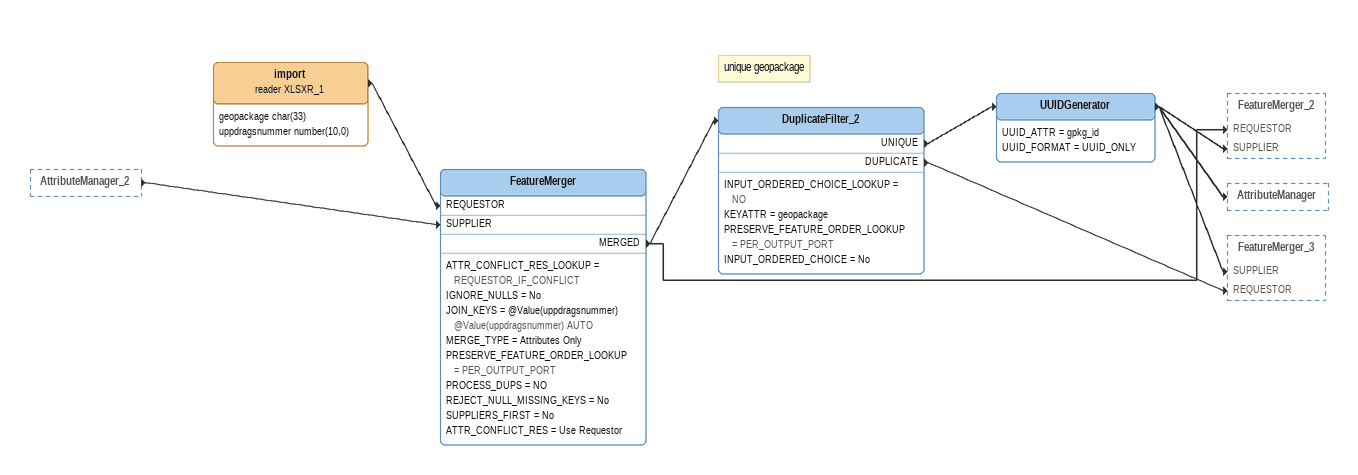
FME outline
AttributeManager_2 [outside]
    -> FeatureMerger [SUPPLIER]
import (reader XLSXR_1)
    attributes: geopackage char(33), uppdragsnummer number(10,0)
    -> FeatureMerger [REQUESTOR]
FeatureMerger
    ATTR_CONFLICT_RES_LOOKUP = REQUESTOR_IF_CONFLICT
    IGNORE_NULLS = No
    JOIN_KEYS = @Value(uppdragsnummer) @Value(uppdragsnummer) AUTO
    MERGE_TYPE = Attributes Only
    PRESERVE_FEATURE_ORDER_LOOKUP = PER_OUTPUT_PORT
    PROCESS_DUPS = NO
    REJECT_NULL_MISSING_KEYS = No
    SUPPLIERS_FIRST = No
    ATTR_CONFLICT_RES = Use Requestor
    MERGED -> FeatureMerger_2 [REQUESTOR]
    MERGED -> DuplicateFilter_2
Note: unique geopackage
DuplicateFilter_2
    INPUT_ORDERED_CHOICE_LOOKUP = NO
    KEYATTR = geopackage
    PRESERVE_FEATURE_ORDER_LOOKUP = PER_OUTPUT_PORT
    INPUT_ORDERED_CHOICE = No
    UNIQUE -> UUIDGenerator
    DUPLICATE -> FeatureMerger_3 [REQUESTOR]
UUIDGenerator
    UUID_ATTR = gpkg_id
    UUID_FORMAT = UUID_ONLY
    -> AttributeManager
    -> FeatureMerger_2 [SUPPLIER]
    -> FeatureMerger_3 [SUPPLIER]
